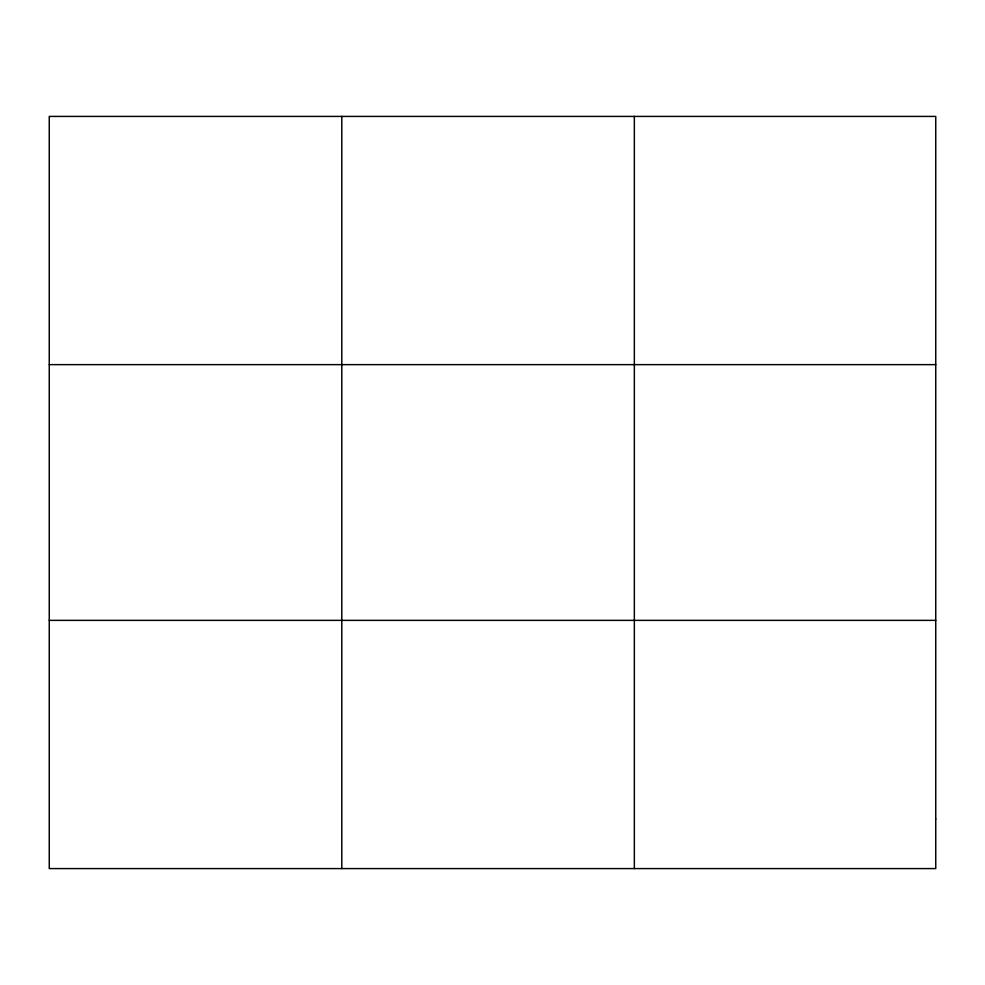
<?xml version="1.0" encoding="UTF-8"?>
<svg xmlns="http://www.w3.org/2000/svg" width="985" height="985" viewBox="0 0 985 985"><rect width="100%" height="100%" fill="white"/><g stroke="black" fill="none" stroke-linecap="round" stroke-linejoin="round"><path stroke-width="1.48" d="M341.795 868.585L341.795 116.415M634.34 868.585L634.34 116.415M49.25 364.635L935.75 364.635M49.25 620.365L935.75 620.365M935.75 818.941L935.75 868.585L49.25 868.585L49.25 116.415L935.75 116.415L935.75 818.941"/></g></svg>
